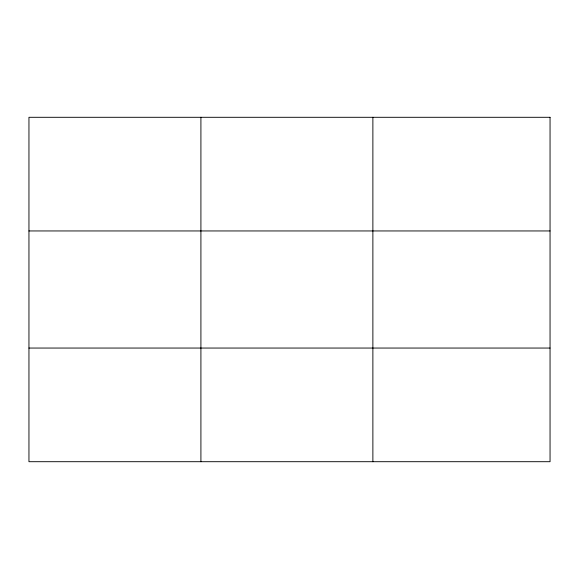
<?xml version="1.0" encoding="UTF-8"?>
<svg xmlns="http://www.w3.org/2000/svg" width="579" height="579" viewBox="0 0 579 579"><rect width="100%" height="100%" fill="white"/><g stroke="black" fill="none" stroke-linecap="round" stroke-linejoin="round"><path stroke-width="0.87" d="M200.913 461.702L200.913 117.298M372.876 461.702L372.876 117.298M28.95 230.949L550.05 230.949M28.95 348.051L550.05 348.051M550.05 117.298L550.05 461.702L28.95 461.702L28.95 117.298L550.05 117.298"/></g></svg>
